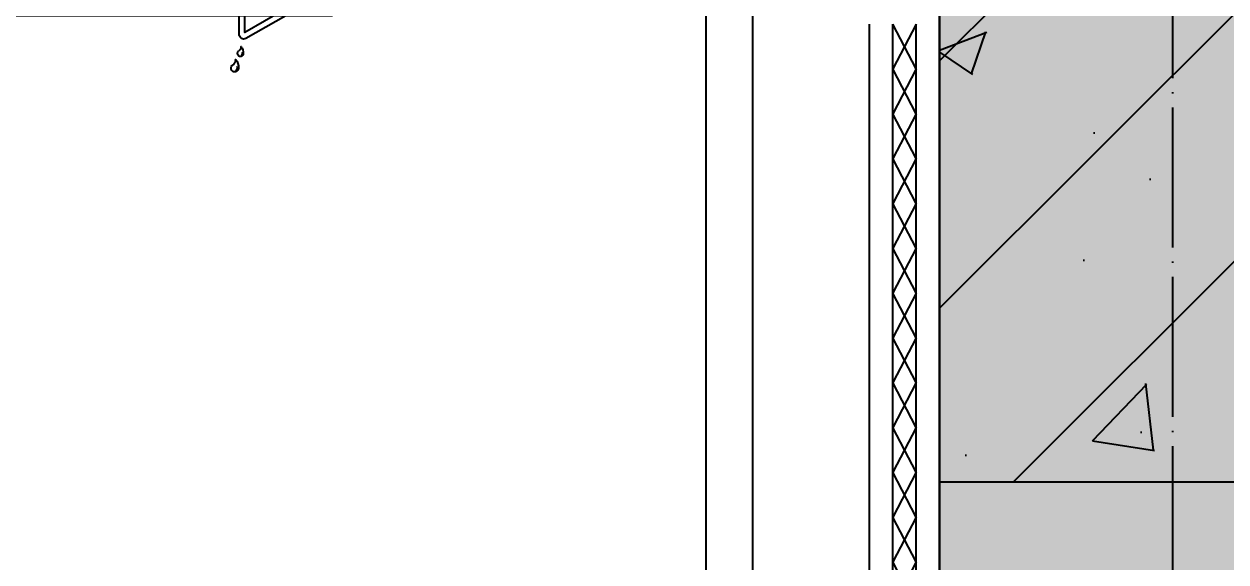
# Model space of a CAD drawing. Extents: x -202236 to 1002404, y -663931 to 1550022.
# Drawn here: x -122831 to -122317, y -327893 to -327662 of the extents above; entities that cross this region are included whole.
import ezdxf

# ---------------------------------------------------------------- set-up
doc = ezdxf.new("R2010")
doc.units = 0
doc.linetypes.add('DOTE', pattern=[2.4200000000000004, 2, -0.2, 0.02, -0.2])
doc.linetypes.add('ZN-DASH', pattern=[0.35, 0.25, -0.1])
for name, color, linetype in [('!ZN3-玻璃幕墙-4', 4, 'Continuous'), ('!ZN3-铝板幕墙-3', 3, 'Continuous'), ('!ZN4-辅助材料-1', 1, 'Continuous'), ('!ZN5-铝材断面-6', 6, 'Continuous'), ('!ZN6-虚线-8', 8, 'ZN-DASH'), ('20剖面图$0$PUB_HATCH', 8, 'Continuous'), ('25mm厚湿贴石材', 35, 'Continuous'), ('A-AXIS-D', 1, 'Continuous'), ('A-AXIS-DOTE', 14, 'DOTE'), ('A-COLS', 6, 'Continuous'), ('A-HATCH-2', 251, 'Continuous'), ('AS-COLN', 6, 'Continuous'), ('AS-WALL', 40, 'Continuous'), ('DIM', 173, 'Continuous'), ('PUB_HATCH', 8, 'Continuous')]:
    doc.layers.add(name, color=color, linetype=linetype)
doc.styles.add('DHTEXT-1', font='ROMANS.shx', dxfattribs={"width": 0.7, "bigfont": 'CHINESE.shx'})
doc.dimstyles.new('ZN80', dxfattribs={"dimscale": 80, "dimtxt": 2.5, "dimasz": 1.5, "dimexe": 1, "dimexo": 2, "dimgap": 0.9, "dimtad": 1, "dimdec": 0, "dimdsep": 46, "dimtxsty": 'DHTEXT-1', "dimblk": 'ARCHTICK', "dimcen": 2.5, "dimclrd": 173, "dimclre": 173, "dimclrt": 7, "dimazin": 2, "dimtfac": 0.4, "dimtdec": 0, "dimtix": 1, "dimtmove": 2, "dimatfit": 3, "dimfxl": 0, "dimtolj": 1, "dimtzin": 0, "dimarcsym": 0})

# ---------------------------------------------------------------- blocks, each defined once
blk = doc.blocks.new('99平面图例外参$0$$LinePat$夹层保温1')
at = {"color": 0}
for p, q in [((0, 0), (96.00000000000546, 0)), ((0, -50), (96.00000000000546, -50)), ((0, -100), (96.00000000000546, -50)), ((96.00000000000546, -100), (0, -50)), ((0, -100), (96.00000000000546, -100)), ((0, -150), (96.00000000000546, -150))]:
    blk.add_line(p, q, dxfattribs=at)
blk = doc.blocks.new('20180416.09092401')
at = {"layer": '!ZN4-辅助材料-1', "color": 145}
for centre, radius, start, end in [((5.127683875180082, -9.527080445579486), 3.929083365218296, 140.0494863723058, 186.0702906916663), ((2.569301465744502, -9.874517247109907), 1.350386337943727, 182.8888578461486, 295.698693372349), ((2.883247738369391, -9.7754918750652), 1.248660854965156, 155.4041278257192, 236.1311261347082), ((2.174841950123664, -7.057933603813581), 0.07999999999999999, 350.8229547068942, 137.7215802089008), ((4.088982268076506, -7.206065146187029), 1.840150474213452, 175.7811619460207, 243.5576802540261), ((2.130087360768812, -9.852415617489896), 1.607830084879627, 309.5964939930162, 21.78905564979884), ((2.880203436347074, -9.552556785318302), 0.7999999999999998, 21.78905564979884, 60.87559656107204), ((8.216526792559307, -15.71586802490492), 4.91135420652287, 140.0494863723058, 186.0702906916663), ((5.410981621535029, -16.02638231176388), 1.560826068706444, 155.4041278257192, 236.1311261347082), ((4.525474386231508, -12.62943447269936), 0.09999999999999998, 350.8229547068942, 137.7215802089008), ((6.918149783683475, -12.81459890066617), 2.300188092766815, 175.7811619460207, 243.5576802540261), ((4.469531149545219, -16.12253698979475), 2.009787606099533, 309.5964939930162, 21.78905564979884), ((5.407176244014408, -15.74771344957844), 0.9999999999999998, 21.78905564979884, 60.87559656107204), ((5.018548780761193, -16.15016402681795), 1.687982922429658, 182.8888578461486, 295.698693372349)]:
    blk.add_arc(centre, radius, start, end, dxfattribs=at)
blk = doc.blocks.new('A$Cf3634199')
at = {"layer": '!ZN3-铝板幕墙-3'}
blk.add_lwpolyline([(0.9768027840764262, -25), (-5, -25), (-22.10557280865032, -34.78885438182624, -0.5575365158990327), (-25, -33), (-25, -33), (-25, 1.114188406361791)], format="xyb", dxfattribs=at)
blk.add_lwpolyline([(0.9768027840764262, -22.5), (-5.664750713571266, -22.5), (-22.5, -32.13415873821214), (-22.5, 1.114188406361791)], dxfattribs=at)
at = {"layer": '!ZN5-铝材断面-6'}
blk.add_point((-25, -25), dxfattribs=at)
at = {"layer": '!ZN3-玻璃幕墙-4', "xscale": -1}
blk.add_blockref('20180416.09092401', (-22, -31.27194597589551), dxfattribs=at)
blk = doc.blocks.new('20250913154704')
at = {"layer": '!ZN3-铝板幕墙-3', "ltscale": 1000, "xscale": -1}
blk.add_blockref('A$Cf3634199', (275.0000001545995, -624.9999980528955), dxfattribs=at)
blk = doc.blocks.new('_FZH')
blk.add_lwpolyline([(-0.5, -0.5), (0.5, -0.5), (0.5, 0.5), (-0.5, 0.5)], close=True)
at = {"layer": 'PUB_HATCH'}
blk.add_solid([(-0.5, -0.5), (0.5, -0.5), (-0.5, 0.5), (0.5, 0.5)], dxfattribs=at)
blk = doc.blocks.new('20250913160636')
at = {"layer": '20剖面图$0$PUB_HATCH'}
h = blk.add_hatch(dxfattribs=at)
h.set_pattern_fill('钢筋混凝土', color=256, scale=30, style=0)
h.set_pattern_definition([(45, (104873.3219500373, 294200.139579417), (-53.03300858899107, 53.03300858899107), []), (49.99999999999999, (104873.3219500373, 294200.139579417), (215.178054780226, -18.82564049477853), [22.5, -247.5]), (355, (104873.3219500373, 294200.139579417), (-41.6254000839, 225.6576401100035), [18, -198]), (100.4514, (104891.2534540373, 294198.5707774169), (173.5528145142065, 206.8318626182861), [19.122057, -210.3426336]), (46.18420000000001, (104873.3219500373, 294260.139579417), (320.1723145876933, -49.65570429870542), [33.75, -371.25]), (96.6356, (104900.0029735373, 294256.001587317), (280.398811664611, 292.2353612701325), [28.6830864, -315.5139]), (351.1842, (104873.3219500373, 294260.139579417), (280.3985835400882, 292.2355802775974), [27, -297]), (21, (104903.3219500373, 294245.139579417), (179.0721156355385, -120.7856671996016), [22.5, -247.5]), (326.0000000000001, (104903.3219500373, 294245.139579417), (72.99459957647451, 217.5450135140559), [18, -198]), (71.4514, (104918.2446199373, 294235.0740976169), (252.066788574447, 96.75914901298572), [19.122057, -210.3426336]), (37.50000000000001, (104873.3219500373, 294200.139579417), (3.647956595187201, 99.86815614939344), [0, -195.6, 0, -201, 0, -198.75]), (7.499999999999999, (104873.3219500373, 294200.139579417), (78.92086123264458, 118.3235135647081), [0, -114.6, 0, -191.1, 0, -75.75]), (327.5, (104806.4219500373, 294200.139579417), (160.1467308517227, -6.766461520313927), [0, -75, 0, -234, 0, -310.5]), (317.5, (104776.4219500373, 294200.139579417), (174.9558508027159, 30.03149469969532), [0, -97.5, 0, -155.4, 0, -220.5])])
h.paths.add_polyline_path([(-99.99999998949352, -1469.999998389045), (99.99999999906868, -1470.000000000466), (99.99999999906868, -620.0000008061761), (-99.99999998949352, -619.9999991947552)])
at = {"layer": 'PUB_HATCH'}
h = blk.add_hatch(dxfattribs=at)
h.set_pattern_fill('普通砖', color=256, scale=50, style=0)
h.set_pattern_definition([(45, (2366880.000007628, -521817.6963515249), (-88.3883830036575, 88.3883830036575), [])])
h.paths.add_polyline_path([(-9.313225746154785e-10, -1469.999999046791), (-100.0000000009313, -1469.999999046791), (-100.0000000009313, -2320.000001323875), (-9.313225746154785e-10, -2320.000001323875)])
at = {"layer": '25mm厚湿贴石材'}
for points in [[(-75.0000001215376, -2370.000001323642), (-200.0000000139698, -2370.000001323642), (-200.0000000139698, -1269.999999712803)], [(-75.0000001215376, -2350.000001323642), (-180.0000000139698, -2350.000001323642), (-180.0000000139698, -1269.999999712803)]]:
    blk.add_lwpolyline(points, dxfattribs=at)
at = {"layer": 'AS-COLN', "ltscale": 800}
blk.add_lwpolyline([(-100.0000000009313, -1070.000000000466), (99.99999999906868, -1070.000000000466), (99.99999999906868, -1470.000000000466), (-100.0000000009313, -1470.000000000466)], close=True, dxfattribs=at)
at = {"layer": 'AS-WALL'}
blk.add_line((-100.0000000009313, -2320.000001323875), (-99.99999991804361, -1469.999999181367), dxfattribs=at)
at = {"layer": 'A-HATCH-2', "xscale": 0.2002314816409755, "yscale": 0.2000000000000002, "zscale": 0.2, "rotation": 90}
for p in [(-130.0000001257285, -1292.777779974043), (-130.0000001257285, -1312.000002211542), (-130.0000001257285, -1331.22222444904), (-130.0000001257285, -1350.444446686655), (-130.0000001257285, -1369.666668924154), (-130.0000001257285, -1388.888891161652), (-130.0000001257285, -1408.111113399267), (-130.0000001257285, -1427.333335636766), (-130.0000001257285, -1446.555557874264), (-130.0000001257285, -1465.777780111879), (-130.0000001257285, -1485.000002349378), (-130.0000001257285, -1504.222224586876), (-130.0000001257285, -1523.444446824491)]:
    blk.add_blockref('99平面图例外参$0$$LinePat$夹层保温1', p, dxfattribs=at)
at = {"layer": '!ZN6-虚线-8', "ltscale": 800, "xscale": -1}
blk.add_blockref('20250913154704', (-99.99999985938484, -620.0000016603153), dxfattribs=at)
at = {"layer": 'A-COLS', "xscale": 400, "yscale": 250, "zscale": 250, "rotation": 90}
blk.add_blockref('_FZH', (25.00000000372529, -1319.999999046791), dxfattribs=at)
blk = doc.blocks.new('_ArchTick')
at = {"color": 0, "linetype": 'ByBlock', "const_width": 0.4}
blk.add_lwpolyline([(-0.5, -0.5), (0.5, 0.5)], dxfattribs=at)
blk = doc.blocks.new('*D451')
at = {"layer": 'Defpoints', "color": 0, "ltscale": 800, "transparency": 16777216}
for p in [(-122539.234791357, -326808.6451194204), (-123239.7208038033, -327658.6451189435), (-122539.234791357, -327658.6451189435)]:
    blk.add_point(p, dxfattribs=at)
at = {"layer": 'DIM', "color": 173, "linetype": 'ByBlock', "lineweight": -2, "ltscale": 800, "transparency": 16777216}
for p, q in [((-122699.234791357, -326808.6451194204), (-123319.7208038033, -326808.6451194204)), ((-123239.7208038033, -326808.6451194204), (-123239.7208038033, -327658.6451189435)), ((-122699.234791357, -327658.6451189435), (-123319.7208038033, -327658.6451189435))]:
    blk.add_line(p, q, dxfattribs=at)
at = {"layer": 'DIM', "color": 173, "lineweight": -2, "ltscale": 800, "transparency": 16777216, "xscale": 120, "yscale": 120, "zscale": 120}
for p, rotation in [((-123239.7208038033, -326808.6451194204), 90), ((-123239.7208038033, -327658.6451189435), 270)]:
    blk.add_blockref('_ArchTick', p, dxfattribs=dict(at, rotation=rotation))
at = {"layer": 'DIM', "color": 7, "ltscale": 800, "transparency": 16777216, "insert": (-123411.7208038034, -327233.6451191819), "char_height": 200, "attachment_point": 5, "rotation": 90, "style": 'DHTEXT-1'}
blk.add_mtext('\\A1;850', dxfattribs=at)
blk = doc.blocks.new('*D454')
at = {"layer": 'Defpoints', "color": 0, "ltscale": 800, "transparency": 16777216}
for p in [(-123239.7208038033, -327658.6451189435), (-122539.234791357, -327658.6451189435), (-122539.234791357, -328208.6451192743)]:
    blk.add_point(p, dxfattribs=at)
at = {"layer": 'DIM', "color": 173, "linetype": 'ByBlock', "lineweight": -2, "ltscale": 800, "transparency": 16777216}
for p, q in [((-122699.234791357, -327658.6451189435), (-123319.7208038033, -327658.6451189435)), ((-123239.7208038033, -328208.6451192743), (-123239.7208038033, -327658.6451189435)), ((-122699.234791357, -328208.6451192743), (-123319.7208038033, -328208.6451192743))]:
    blk.add_line(p, q, dxfattribs=at)
at = {"layer": 'DIM', "color": 173, "lineweight": -2, "ltscale": 800, "transparency": 16777216, "xscale": 120, "yscale": 120, "zscale": 120}
for p, rotation in [((-123239.7208038033, -327658.6451189435), 90), ((-123239.7208038033, -328208.6451192743), 270)]:
    blk.add_blockref('_ArchTick', p, dxfattribs=dict(at, rotation=rotation))
at = {"layer": 'DIM', "color": 7, "ltscale": 800, "transparency": 16777216, "insert": (-123411.7208038034, -327933.6451191088), "char_height": 200, "attachment_point": 5, "rotation": 90, "style": 'DHTEXT-1'}
blk.add_mtext('\\A1;550', dxfattribs=at)

msp = doc.modelspace()

# ---------------------------------------------------------------- linework, layer by layer
at = {"layer": 'A-AXIS-DOTE', "ltscale": 30}
msp.add_line((-122339.2347881653, -333275.6466492736), (-122339.2347881653, -326388.6451191031), dxfattribs=at)

# ---------------------------------------------------------------- next in the draw order: block references
at = {"layer": 'A-AXIS-D', "ltscale": 800}
msp.add_blockref('20250913160636', (-122339.2347881653, -326388.6451191031), dxfattribs=at)

# ---------------------------------------------------------------- next in the draw order: dimensions: what is measured, and where the dimension line sits
at = {"layer": 'DIM', "ltscale": 800}
for p1, picture, middle in [((-122539.2347913569, -326808.6451194203), '*D451', (-123411.7208038034, -327233.6451191819)), ((-122539.2347913569, -328208.6451192742), '*D454', (-123411.7208038034, -327933.6451191088))]:
    dim = msp.add_linear_dim(base=(-123239.7208038033, -327658.6451189435), p1=p1, p2=(-122539.2347913569, -327658.6451189434), angle=90, dimstyle='ZN80', dxfattribs=at)
    dim.commit()
    dim.dimension.update_dxf_attribs({"geometry": picture, "text_midpoint": middle})

doc.saveas('drawing.dxf')
